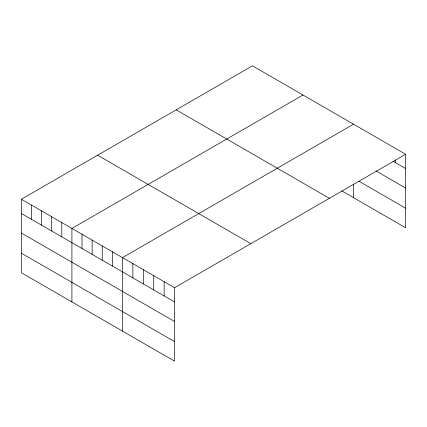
<?xml version="1.0" encoding="UTF-8"?>
<svg xmlns="http://www.w3.org/2000/svg" width="427" height="427" viewBox="0 0 427 427"><rect width="100%" height="100%" fill="white"/><g stroke="black" fill="none" stroke-linecap="round" stroke-linejoin="round"><path stroke-width="0.64" d="M405.65 154.28L174.563 287.702L174.563 361.173L21.35 272.72L21.35 199.244L252.437 65.827L405.65 154.28L405.65 227.756L341.76 190.869M302.999 95.018L71.912 228.434L71.912 301.91M353.556 124.209L122.469 257.625L122.469 331.101M393.037 161.241L405.65 168.526M376.038 170.976L405.65 188.072M359.043 181.299L405.65 208.211M176.18 109.851L329.393 198.309M97.607 155.214L250.82 243.673M21.35 199.244L174.563 287.702M21.35 213.484L174.563 301.942M21.35 233.03L174.563 321.488M21.35 253.174L174.563 341.627M395.231 159.917L395.231 162.511M353.556 184L353.556 197.68M164.144 281.687L164.144 295.927M153.725 275.671L153.725 289.912M143.307 269.656L143.307 283.896M132.888 263.64L132.888 277.881M112.36 251.786L112.36 266.026M102.245 245.947L102.245 260.192M92.136 240.107L92.136 254.353M82.021 234.274L82.021 248.514M61.798 222.595L61.798 236.836M51.688 216.756L51.688 231.002M41.574 210.922L41.574 225.162M31.465 205.083L31.465 219.323"/></g></svg>
